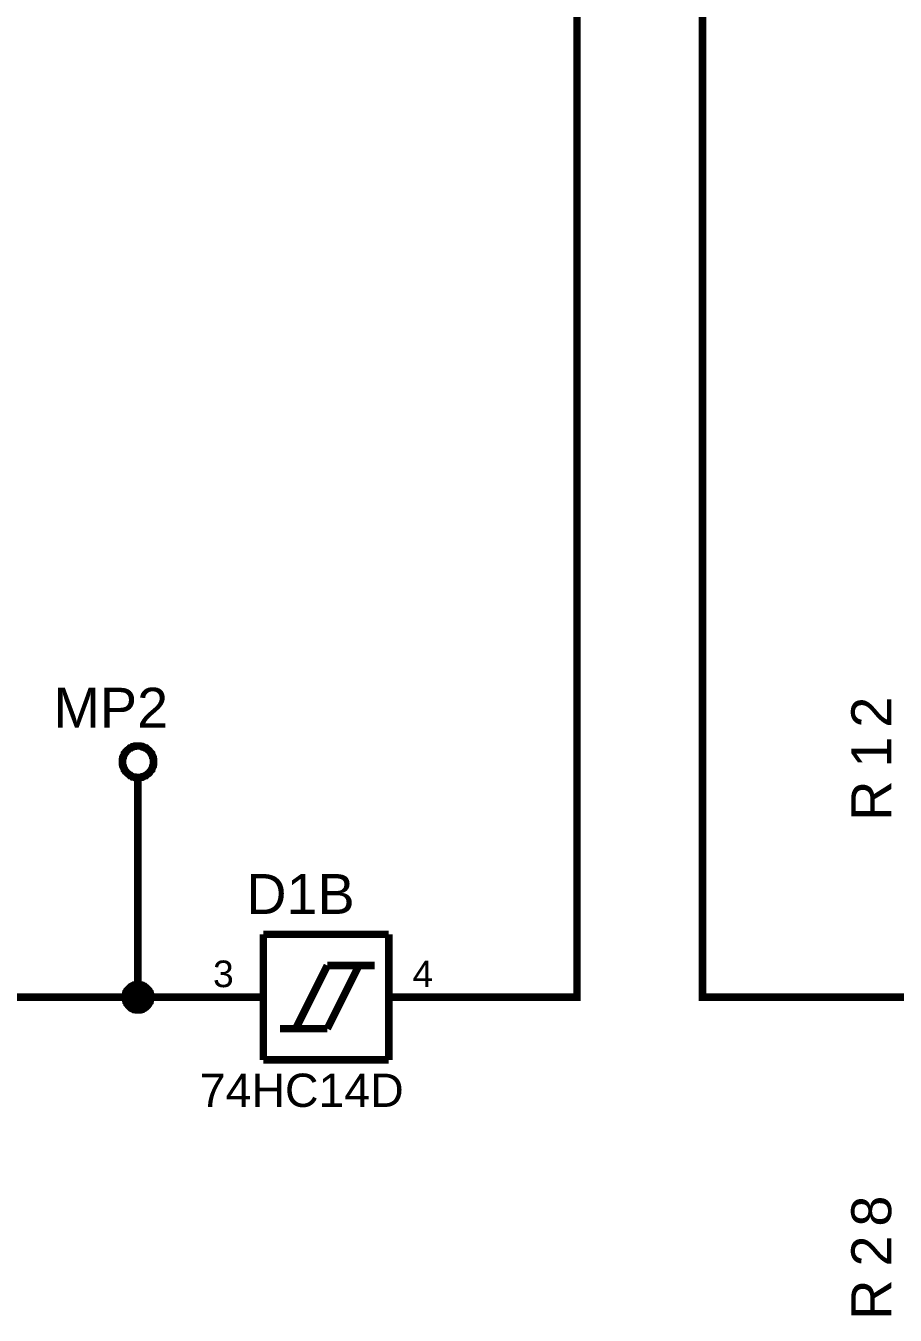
# Model space of a CAD drawing. Header units: millimetres. Extents: x -2024 to 917, y -725 to 13.
# Drawn here: x -1953.4 to -1918.7, y -681.8 to -630.5 of the extents above; entities that cross this region are included whole.
import ezdxf

# ---------------------------------------------------------------- set-up
doc = ezdxf.new("R2010")
doc.units = ezdxf.units.MM
doc.styles.get("Standard").update_dxf_attribs({"font": 'arial.ttf'})

msp = doc.modelspace()

# ---------------------------------------------------------------- linework, layer by layer
at = {"color": 7}
for points, const_width in [([(-1936.409, -669.167), (-1931.411, -669.167), (-1931.411, -569.168)], 0.3), ([(-1916.416, -669.167), (-1926.413, -669.167), (-1926.413, -569.168)], 0.3), ([(-1949.518, -659.795), (-1949.518, -659.762), (-1949.518, -659.728), (-1949.518, -659.695), (-1949.501, -659.662), (-1949.501, -659.629), (-1949.485, -659.613), (-1949.485, -659.579), (-1949.468, -659.546), (-1949.452, -659.53), (-1949.435, -659.497), (-1949.435, -659.463), (-1949.419, -659.447), (-1949.402, -659.414), (-1949.369, -659.397), (-1949.352, -659.364), (-1949.336, -659.348), (-1949.319, -659.331), (-1949.286, -659.314), (-1949.27, -659.298), (-1949.236, -659.265), (-1949.22, -659.248), (-1949.187, -659.248), (-1949.17, -659.232), (-1949.137, -659.215), (-1949.121, -659.199), (-1949.088, -659.199), (-1949.054, -659.182), (-1949.021, -659.182), (-1949.005, -659.165), (-1948.972, -659.165), (-1948.939, -659.165), (-1948.905, -659.165)], 0.3), ([(-1948.905, -659.165), (-1948.939, -659.165), (-1948.972, -659.165), (-1949.005, -659.165), (-1949.021, -659.182), (-1949.054, -659.182), (-1949.088, -659.199), (-1949.121, -659.199), (-1949.137, -659.215), (-1949.17, -659.232), (-1949.187, -659.248), (-1949.22, -659.248), (-1949.236, -659.265), (-1949.27, -659.298), (-1949.286, -659.314), (-1949.319, -659.331), (-1949.336, -659.348), (-1949.352, -659.364), (-1949.369, -659.397), (-1949.402, -659.414), (-1949.419, -659.447), (-1949.435, -659.463), (-1949.435, -659.497), (-1949.452, -659.53), (-1949.468, -659.546), (-1949.485, -659.579), (-1949.485, -659.613), (-1949.501, -659.629), (-1949.501, -659.662), (-1949.518, -659.695), (-1949.518, -659.728), (-1949.518, -659.762), (-1949.518, -659.795)], 0.3), ([(-1948.905, -659.165), (-1948.872, -659.165), (-1948.839, -659.165), (-1948.806, -659.165), (-1948.773, -659.182), (-1948.74, -659.182), (-1948.723, -659.199), (-1948.69, -659.199), (-1948.657, -659.215), (-1948.641, -659.232), (-1948.608, -659.248), (-1948.574, -659.248), (-1948.558, -659.265), (-1948.525, -659.298), (-1948.508, -659.314), (-1948.475, -659.331), (-1948.459, -659.348), (-1948.442, -659.364), (-1948.425, -659.397), (-1948.409, -659.414), (-1948.376, -659.447), (-1948.359, -659.463), (-1948.359, -659.497), (-1948.343, -659.53), (-1948.326, -659.546), (-1948.31, -659.579), (-1948.31, -659.613), (-1948.293, -659.629), (-1948.293, -659.662), (-1948.277, -659.695), (-1948.277, -659.728), (-1948.277, -659.762), (-1948.277, -659.795)], 0.3), ([(-1948.277, -659.795), (-1948.277, -659.762), (-1948.277, -659.728), (-1948.277, -659.695), (-1948.293, -659.662), (-1948.293, -659.629), (-1948.31, -659.613), (-1948.31, -659.579), (-1948.326, -659.546), (-1948.343, -659.53), (-1948.359, -659.497), (-1948.359, -659.463), (-1948.376, -659.447), (-1948.409, -659.414), (-1948.425, -659.397), (-1948.442, -659.364), (-1948.459, -659.348), (-1948.475, -659.331), (-1948.508, -659.314), (-1948.525, -659.298), (-1948.558, -659.265), (-1948.574, -659.248), (-1948.608, -659.248), (-1948.641, -659.232), (-1948.657, -659.215), (-1948.69, -659.199), (-1948.723, -659.199), (-1948.74, -659.182), (-1948.773, -659.182), (-1948.806, -659.165), (-1948.839, -659.165), (-1948.872, -659.165), (-1948.905, -659.165)], 0.3), ([(-1948.905, -660.424), (-1948.939, -660.424), (-1948.972, -660.424), (-1949.005, -660.424), (-1949.021, -660.407), (-1949.054, -660.407), (-1949.088, -660.391), (-1949.121, -660.391), (-1949.137, -660.374), (-1949.17, -660.358), (-1949.187, -660.341), (-1949.22, -660.341), (-1949.236, -660.325), (-1949.27, -660.291), (-1949.286, -660.275), (-1949.319, -660.258), (-1949.336, -660.242), (-1949.352, -660.225), (-1949.369, -660.192), (-1949.402, -660.176), (-1949.419, -660.142), (-1949.435, -660.126), (-1949.435, -660.093), (-1949.452, -660.06), (-1949.468, -660.043), (-1949.485, -660.01), (-1949.485, -659.977), (-1949.501, -659.96), (-1949.501, -659.927), (-1949.518, -659.894), (-1949.518, -659.861), (-1949.518, -659.828), (-1949.518, -659.795)], 0.3), ([(-1949.518, -659.795), (-1949.518, -659.795)], 0.3), ([(-1949.518, -659.795), (-1949.518, -659.828), (-1949.518, -659.861), (-1949.518, -659.894), (-1949.501, -659.927), (-1949.501, -659.96), (-1949.485, -659.977), (-1949.485, -660.01), (-1949.468, -660.043), (-1949.452, -660.06), (-1949.435, -660.093), (-1949.435, -660.126), (-1949.419, -660.142), (-1949.402, -660.176), (-1949.369, -660.192), (-1949.352, -660.225), (-1949.336, -660.242), (-1949.319, -660.258), (-1949.286, -660.275), (-1949.27, -660.291), (-1949.236, -660.325), (-1949.22, -660.341), (-1949.187, -660.341), (-1949.17, -660.358), (-1949.137, -660.374), (-1949.121, -660.391), (-1949.088, -660.391), (-1949.054, -660.407), (-1949.021, -660.407), (-1949.005, -660.424), (-1948.972, -660.424), (-1948.939, -660.424), (-1948.905, -660.424)], 0.3), ([(-1948.277, -659.795), (-1948.277, -659.828), (-1948.277, -659.861), (-1948.277, -659.894), (-1948.293, -659.927), (-1948.293, -659.96), (-1948.31, -659.977), (-1948.31, -660.01), (-1948.326, -660.043), (-1948.343, -660.06), (-1948.359, -660.093), (-1948.359, -660.126), (-1948.376, -660.142), (-1948.409, -660.176), (-1948.425, -660.192), (-1948.442, -660.225), (-1948.459, -660.242), (-1948.475, -660.258), (-1948.508, -660.275), (-1948.525, -660.291), (-1948.558, -660.325), (-1948.574, -660.341), (-1948.608, -660.341), (-1948.641, -660.358), (-1948.657, -660.374), (-1948.69, -660.391), (-1948.723, -660.391), (-1948.74, -660.407), (-1948.773, -660.407), (-1948.806, -660.424), (-1948.839, -660.424), (-1948.872, -660.424), (-1948.905, -660.424)], 0.3), ([(-1948.905, -660.424), (-1948.872, -660.424), (-1948.839, -660.424), (-1948.806, -660.424), (-1948.773, -660.407), (-1948.74, -660.407), (-1948.723, -660.391), (-1948.69, -660.391), (-1948.657, -660.374), (-1948.641, -660.358), (-1948.608, -660.341), (-1948.574, -660.341), (-1948.558, -660.325), (-1948.525, -660.291), (-1948.508, -660.275), (-1948.475, -660.258), (-1948.459, -660.242), (-1948.442, -660.225), (-1948.425, -660.192), (-1948.409, -660.176), (-1948.376, -660.142), (-1948.359, -660.126), (-1948.359, -660.093), (-1948.343, -660.06), (-1948.326, -660.043), (-1948.31, -660.01), (-1948.31, -659.977), (-1948.293, -659.96), (-1948.293, -659.927), (-1948.277, -659.894), (-1948.277, -659.861), (-1948.277, -659.828), (-1948.277, -659.795)], 0.3), ([(-1948.277, -659.795), (-1948.277, -659.795), (-1948.277, -659.795), (-1948.277, -659.795), (-1948.277, -659.795), (-1948.277, -659.795), (-1948.277, -659.795), (-1948.277, -659.795), (-1948.277, -659.795), (-1948.277, -659.795), (-1948.277, -659.795), (-1948.277, -659.795), (-1948.277, -659.795), (-1948.277, -659.795), (-1948.277, -659.795), (-1948.277, -659.795), (-1948.277, -659.795), (-1948.277, -659.795), (-1948.277, -659.795), (-1948.277, -659.795), (-1948.277, -659.795), (-1948.277, -659.795), (-1948.277, -659.795), (-1948.277, -659.795), (-1948.277, -659.795), (-1948.277, -659.795), (-1948.277, -659.795), (-1948.277, -659.795), (-1948.277, -659.795), (-1948.277, -659.795), (-1948.277, -659.795), (-1948.277, -659.795), (-1948.277, -659.795)], 0.3), ([(-1948.277, -659.795), (-1948.277, -659.795)], 0.3), ([(-1948.905, -660.424), (-1948.905, -661.666)], 0.3), ([(-1948.905, -661.666), (-1948.905, -669.167)], 0.3), ([(-1943.907, -666.667), (-1938.909, -666.667)], 0.3), ([(-1943.907, -671.667), (-1943.907, -666.667)], 0.3), ([(-1938.909, -666.667), (-1938.909, -671.667)], 0.3), ([(-1942.616, -670.425), (-1941.358, -667.909)], 0.3), ([(-1941.358, -667.909), (-1939.471, -667.909)], 0.3), ([(-1941.358, -670.425), (-1940.1, -667.909)], 0.3), ([(-1949.402, -669.167), (-1949.402, -669.134), (-1949.402, -669.117), (-1949.402, -669.084), (-1949.385, -669.068), (-1949.385, -669.035), (-1949.385, -669.018), (-1949.369, -669.001), (-1949.369, -668.968), (-1949.352, -668.952), (-1949.336, -668.935), (-1949.336, -668.902), (-1949.319, -668.885), (-1949.303, -668.869), (-1949.286, -668.852), (-1949.27, -668.836), (-1949.253, -668.819), (-1949.236, -668.803), (-1949.22, -668.786), (-1949.203, -668.77), (-1949.187, -668.753), (-1949.154, -668.736), (-1949.137, -668.736), (-1949.121, -668.72), (-1949.088, -668.703), (-1949.071, -668.703), (-1949.054, -668.687), (-1949.021, -668.687), (-1949.005, -668.687), (-1948.972, -668.67), (-1948.955, -668.67), (-1948.922, -668.67), (-1948.905, -668.67)], 0.3), ([(-1949.402, -669.167), (-1949.402, -669.134), (-1949.402, -669.117), (-1949.402, -669.084), (-1949.385, -669.068), (-1949.385, -669.035), (-1949.385, -669.018), (-1949.369, -669.001), (-1949.369, -668.968), (-1949.352, -668.952), (-1949.336, -668.935), (-1949.336, -668.902), (-1949.319, -668.885), (-1949.303, -668.869), (-1949.286, -668.852), (-1949.27, -668.836), (-1949.253, -668.819), (-1949.236, -668.803), (-1949.22, -668.786), (-1949.203, -668.77), (-1949.187, -668.753), (-1949.154, -668.736), (-1949.137, -668.736), (-1949.121, -668.72), (-1949.088, -668.703), (-1949.071, -668.703), (-1949.054, -668.687), (-1949.021, -668.687), (-1949.005, -668.687), (-1948.972, -668.67), (-1948.955, -668.67), (-1948.922, -668.67), (-1948.905, -668.67)], 0.3), ([(-1949.402, -669.167), (-1949.402, -669.134), (-1949.402, -669.117), (-1949.402, -669.084), (-1949.385, -669.068), (-1949.385, -669.035), (-1949.385, -669.018), (-1949.369, -669.001), (-1949.369, -668.968), (-1949.352, -668.952), (-1949.336, -668.935), (-1949.336, -668.902), (-1949.319, -668.885), (-1949.303, -668.869), (-1949.286, -668.852), (-1949.27, -668.836), (-1949.253, -668.819), (-1949.236, -668.803), (-1949.22, -668.786), (-1949.203, -668.77), (-1949.187, -668.753), (-1949.154, -668.736), (-1949.137, -668.736), (-1949.121, -668.72), (-1949.088, -668.703), (-1949.071, -668.703), (-1949.054, -668.687), (-1949.021, -668.687), (-1949.005, -668.687), (-1948.972, -668.67), (-1948.955, -668.67), (-1948.922, -668.67), (-1948.905, -668.67)], 0.3), ([(-1949.402, -669.167), (-1949.402, -669.134), (-1949.402, -669.117), (-1949.402, -669.084), (-1949.385, -669.068), (-1949.385, -669.035), (-1949.385, -669.018), (-1949.369, -669.001), (-1949.369, -668.968), (-1949.352, -668.952), (-1949.336, -668.935), (-1949.336, -668.902), (-1949.319, -668.885), (-1949.303, -668.869), (-1949.286, -668.852), (-1949.27, -668.836), (-1949.253, -668.819), (-1949.236, -668.803), (-1949.22, -668.786), (-1949.203, -668.77), (-1949.187, -668.753), (-1949.154, -668.736), (-1949.137, -668.736), (-1949.121, -668.72), (-1949.088, -668.703), (-1949.071, -668.703), (-1949.054, -668.687), (-1949.021, -668.687), (-1949.005, -668.687), (-1948.972, -668.67), (-1948.955, -668.67), (-1948.922, -668.67), (-1948.905, -668.67)], 0.3), ([(-1948.905, -668.67), (-1948.905, -668.67)], 0.3), ([(-1948.905, -668.67), (-1948.872, -668.67), (-1948.856, -668.67), (-1948.823, -668.67), (-1948.806, -668.687), (-1948.773, -668.687), (-1948.756, -668.687), (-1948.723, -668.703), (-1948.707, -668.703), (-1948.69, -668.72), (-1948.657, -668.736), (-1948.641, -668.736), (-1948.624, -668.753), (-1948.608, -668.77), (-1948.574, -668.786), (-1948.558, -668.803), (-1948.541, -668.819), (-1948.525, -668.836), (-1948.508, -668.852), (-1948.492, -668.869), (-1948.475, -668.885), (-1948.475, -668.902), (-1948.459, -668.935), (-1948.442, -668.952), (-1948.425, -668.968), (-1948.425, -669.001), (-1948.409, -669.018), (-1948.409, -669.035), (-1948.409, -669.068), (-1948.392, -669.084), (-1948.392, -669.117), (-1948.392, -669.134), (-1948.392, -669.167)], 0.3), ([(-1948.905, -668.67), (-1948.905, -668.67)], 0.3), ([(-1948.905, -668.67), (-1948.872, -668.67), (-1948.856, -668.67), (-1948.823, -668.67), (-1948.806, -668.687), (-1948.773, -668.687), (-1948.756, -668.687), (-1948.723, -668.703), (-1948.707, -668.703), (-1948.69, -668.72), (-1948.657, -668.736), (-1948.641, -668.736), (-1948.624, -668.753), (-1948.608, -668.77), (-1948.574, -668.786), (-1948.558, -668.803), (-1948.541, -668.819), (-1948.525, -668.836), (-1948.508, -668.852), (-1948.492, -668.869), (-1948.475, -668.885), (-1948.475, -668.902), (-1948.459, -668.935), (-1948.442, -668.952), (-1948.425, -668.968), (-1948.425, -669.001), (-1948.409, -669.018), (-1948.409, -669.035), (-1948.409, -669.068), (-1948.392, -669.084), (-1948.392, -669.117), (-1948.392, -669.134), (-1948.392, -669.167)], 0.3), ([(-1948.905, -668.67), (-1948.905, -668.67)], 0.3), ([(-1948.905, -668.67), (-1948.872, -668.67), (-1948.856, -668.67), (-1948.823, -668.67), (-1948.806, -668.687), (-1948.773, -668.687), (-1948.756, -668.687), (-1948.723, -668.703), (-1948.707, -668.703), (-1948.69, -668.72), (-1948.657, -668.736), (-1948.641, -668.736), (-1948.624, -668.753), (-1948.608, -668.77), (-1948.574, -668.786), (-1948.558, -668.803), (-1948.541, -668.819), (-1948.525, -668.836), (-1948.508, -668.852), (-1948.492, -668.869), (-1948.475, -668.885), (-1948.475, -668.902), (-1948.459, -668.935), (-1948.442, -668.952), (-1948.425, -668.968), (-1948.425, -669.001), (-1948.409, -669.018), (-1948.409, -669.035), (-1948.409, -669.068), (-1948.392, -669.084), (-1948.392, -669.117), (-1948.392, -669.134), (-1948.392, -669.167)], 0.3), ([(-1948.905, -668.67), (-1948.905, -668.67)], 0.3), ([(-1948.905, -668.67), (-1948.872, -668.67), (-1948.856, -668.67), (-1948.823, -668.67), (-1948.806, -668.687), (-1948.773, -668.687), (-1948.756, -668.687), (-1948.723, -668.703), (-1948.707, -668.703), (-1948.69, -668.72), (-1948.657, -668.736), (-1948.641, -668.736), (-1948.624, -668.753), (-1948.608, -668.77), (-1948.574, -668.786), (-1948.558, -668.803), (-1948.541, -668.819), (-1948.525, -668.836), (-1948.508, -668.852), (-1948.492, -668.869), (-1948.475, -668.885), (-1948.475, -668.902), (-1948.459, -668.935), (-1948.442, -668.952), (-1948.425, -668.968), (-1948.425, -669.001), (-1948.409, -669.018), (-1948.409, -669.035), (-1948.409, -669.068), (-1948.392, -669.084), (-1948.392, -669.117), (-1948.392, -669.134), (-1948.392, -669.167)], 0.3), ([(-1953.887, -669.167), (-1951.405, -669.167)], 0.3), ([(-1951.405, -669.167), (-1948.905, -669.167), (-1946.406, -669.167)], 0.3), ([(-1948.905, -669.68), (-1948.922, -669.68), (-1948.955, -669.68), (-1948.972, -669.68), (-1949.005, -669.664), (-1949.021, -669.664), (-1949.054, -669.664), (-1949.071, -669.647), (-1949.088, -669.647), (-1949.121, -669.631), (-1949.137, -669.614), (-1949.154, -669.598), (-1949.187, -669.598), (-1949.203, -669.581), (-1949.22, -669.564), (-1949.236, -669.548), (-1949.253, -669.531), (-1949.27, -669.515), (-1949.286, -669.498), (-1949.303, -669.465), (-1949.319, -669.448), (-1949.336, -669.432), (-1949.336, -669.415), (-1949.352, -669.382), (-1949.369, -669.366), (-1949.369, -669.349), (-1949.385, -669.316), (-1949.385, -669.299), (-1949.385, -669.266), (-1949.402, -669.25), (-1949.402, -669.217), (-1949.402, -669.2), (-1949.402, -669.167)], 0.3), ([(-1949.402, -669.167), (-1949.402, -669.167)], 0.3), ([(-1948.905, -669.68), (-1948.922, -669.68), (-1948.955, -669.68), (-1948.972, -669.68), (-1949.005, -669.664), (-1949.021, -669.664), (-1949.054, -669.664), (-1949.071, -669.647), (-1949.088, -669.647), (-1949.121, -669.631), (-1949.137, -669.614), (-1949.154, -669.598), (-1949.187, -669.598), (-1949.203, -669.581), (-1949.22, -669.564), (-1949.236, -669.548), (-1949.253, -669.531), (-1949.27, -669.515), (-1949.286, -669.498), (-1949.303, -669.465), (-1949.319, -669.448), (-1949.336, -669.432), (-1949.336, -669.415), (-1949.352, -669.382), (-1949.369, -669.366), (-1949.369, -669.349), (-1949.385, -669.316), (-1949.385, -669.299), (-1949.385, -669.266), (-1949.402, -669.25), (-1949.402, -669.217), (-1949.402, -669.2), (-1949.402, -669.167)], 0.3), ([(-1949.402, -669.167), (-1949.402, -669.167)], 0.3), ([(-1948.905, -669.68), (-1948.922, -669.68), (-1948.955, -669.68), (-1948.972, -669.68), (-1949.005, -669.664), (-1949.021, -669.664), (-1949.054, -669.664), (-1949.071, -669.647), (-1949.088, -669.647), (-1949.121, -669.631), (-1949.137, -669.614), (-1949.154, -669.598), (-1949.187, -669.598), (-1949.203, -669.581), (-1949.22, -669.564), (-1949.236, -669.548), (-1949.253, -669.531), (-1949.27, -669.515), (-1949.286, -669.498), (-1949.303, -669.465), (-1949.319, -669.448), (-1949.336, -669.432), (-1949.336, -669.415), (-1949.352, -669.382), (-1949.369, -669.366), (-1949.369, -669.349), (-1949.385, -669.316), (-1949.385, -669.299), (-1949.385, -669.266), (-1949.402, -669.25), (-1949.402, -669.217), (-1949.402, -669.2), (-1949.402, -669.167)], 0.3), ([(-1949.402, -669.167), (-1949.402, -669.167)], 0.3), ([(-1948.905, -669.68), (-1948.922, -669.68), (-1948.955, -669.68), (-1948.972, -669.68), (-1949.005, -669.664), (-1949.021, -669.664), (-1949.054, -669.664), (-1949.071, -669.647), (-1949.088, -669.647), (-1949.121, -669.631), (-1949.137, -669.614), (-1949.154, -669.598), (-1949.187, -669.598), (-1949.203, -669.581), (-1949.22, -669.564), (-1949.236, -669.548), (-1949.253, -669.531), (-1949.27, -669.515), (-1949.286, -669.498), (-1949.303, -669.465), (-1949.319, -669.448), (-1949.336, -669.432), (-1949.336, -669.415), (-1949.352, -669.382), (-1949.369, -669.366), (-1949.369, -669.349), (-1949.385, -669.316), (-1949.385, -669.299), (-1949.385, -669.266), (-1949.402, -669.25), (-1949.402, -669.217), (-1949.402, -669.2), (-1949.402, -669.167)], 0.3), ([(-1949.402, -669.167), (-1949.402, -669.167)], 0.3), ([(-1949.402, -669.167), (-1949.402, -669.134), (-1949.402, -669.117), (-1949.402, -669.084), (-1949.385, -669.068), (-1949.385, -669.035), (-1949.385, -669.018), (-1949.369, -669.001), (-1949.369, -668.968), (-1949.352, -668.952), (-1949.336, -668.935), (-1949.336, -668.902), (-1949.319, -668.885), (-1949.303, -668.869), (-1949.286, -668.852), (-1949.27, -668.836), (-1949.253, -668.819), (-1949.236, -668.803), (-1949.22, -668.786), (-1949.203, -668.77), (-1949.187, -668.753), (-1949.154, -668.736), (-1949.137, -668.736), (-1949.121, -668.72), (-1949.088, -668.703), (-1949.071, -668.703), (-1949.054, -668.687), (-1949.021, -668.687), (-1949.005, -668.687), (-1948.972, -668.67), (-1948.955, -668.67), (-1948.922, -668.67), (-1948.905, -668.67)], 0.0991), ([(-1949.402, -669.167), (-1949.402, -669.134), (-1949.402, -669.117), (-1949.402, -669.084), (-1949.385, -669.068), (-1949.385, -669.035), (-1949.385, -669.018), (-1949.369, -669.001), (-1949.369, -668.968), (-1949.352, -668.952), (-1949.336, -668.935), (-1949.336, -668.902), (-1949.319, -668.885), (-1949.303, -668.869), (-1949.286, -668.852), (-1949.27, -668.836), (-1949.253, -668.819), (-1949.236, -668.803), (-1949.22, -668.786), (-1949.203, -668.77), (-1949.187, -668.753), (-1949.154, -668.736), (-1949.137, -668.736), (-1949.121, -668.72), (-1949.088, -668.703), (-1949.071, -668.703), (-1949.054, -668.687), (-1949.021, -668.687), (-1949.005, -668.687), (-1948.972, -668.67), (-1948.955, -668.67), (-1948.922, -668.67), (-1948.905, -668.67)], 0.0991), ([(-1949.402, -669.167), (-1949.402, -669.134), (-1949.402, -669.117), (-1949.402, -669.084), (-1949.385, -669.068), (-1949.385, -669.035), (-1949.385, -669.018), (-1949.369, -669.001), (-1949.369, -668.968), (-1949.352, -668.952), (-1949.336, -668.935), (-1949.336, -668.902), (-1949.319, -668.885), (-1949.303, -668.869), (-1949.286, -668.852), (-1949.27, -668.836), (-1949.253, -668.819), (-1949.236, -668.803), (-1949.22, -668.786), (-1949.203, -668.77), (-1949.187, -668.753), (-1949.154, -668.736), (-1949.137, -668.736), (-1949.121, -668.72), (-1949.088, -668.703), (-1949.071, -668.703), (-1949.054, -668.687), (-1949.021, -668.687), (-1949.005, -668.687), (-1948.972, -668.67), (-1948.955, -668.67), (-1948.922, -668.67), (-1948.905, -668.67)], 0.0991), ([(-1949.402, -669.167), (-1949.402, -669.134), (-1949.402, -669.117), (-1949.402, -669.084), (-1949.385, -669.068), (-1949.385, -669.035), (-1949.385, -669.018), (-1949.369, -669.001), (-1949.369, -668.968), (-1949.352, -668.952), (-1949.336, -668.935), (-1949.336, -668.902), (-1949.319, -668.885), (-1949.303, -668.869), (-1949.286, -668.852), (-1949.27, -668.836), (-1949.253, -668.819), (-1949.236, -668.803), (-1949.22, -668.786), (-1949.203, -668.77), (-1949.187, -668.753), (-1949.154, -668.736), (-1949.137, -668.736), (-1949.121, -668.72), (-1949.088, -668.703), (-1949.071, -668.703), (-1949.054, -668.687), (-1949.021, -668.687), (-1949.005, -668.687), (-1948.972, -668.67), (-1948.955, -668.67), (-1948.922, -668.67), (-1948.905, -668.67)], 0.0991), ([(-1948.392, -669.167), (-1948.392, -669.2), (-1948.392, -669.217), (-1948.392, -669.25), (-1948.409, -669.266), (-1948.409, -669.299), (-1948.409, -669.316), (-1948.425, -669.349), (-1948.425, -669.366), (-1948.442, -669.382), (-1948.459, -669.415), (-1948.475, -669.432), (-1948.475, -669.448), (-1948.492, -669.465), (-1948.508, -669.498), (-1948.525, -669.515), (-1948.541, -669.531), (-1948.558, -669.548), (-1948.574, -669.564), (-1948.608, -669.581), (-1948.624, -669.598), (-1948.641, -669.598), (-1948.657, -669.614), (-1948.69, -669.631), (-1948.707, -669.647), (-1948.723, -669.647), (-1948.756, -669.664), (-1948.773, -669.664), (-1948.806, -669.664), (-1948.823, -669.68), (-1948.856, -669.68), (-1948.872, -669.68), (-1948.905, -669.68)], 0.3), ([(-1948.392, -669.167), (-1948.392, -669.2), (-1948.392, -669.217), (-1948.392, -669.25), (-1948.409, -669.266), (-1948.409, -669.299), (-1948.409, -669.316), (-1948.425, -669.349), (-1948.425, -669.366), (-1948.442, -669.382), (-1948.459, -669.415), (-1948.475, -669.432), (-1948.475, -669.448), (-1948.492, -669.465), (-1948.508, -669.498), (-1948.525, -669.515), (-1948.541, -669.531), (-1948.558, -669.548), (-1948.574, -669.564), (-1948.608, -669.581), (-1948.624, -669.598), (-1948.641, -669.598), (-1948.657, -669.614), (-1948.69, -669.631), (-1948.707, -669.647), (-1948.723, -669.647), (-1948.756, -669.664), (-1948.773, -669.664), (-1948.806, -669.664), (-1948.823, -669.68), (-1948.856, -669.68), (-1948.872, -669.68), (-1948.905, -669.68)], 0.3), ([(-1948.392, -669.167), (-1948.392, -669.2), (-1948.392, -669.217), (-1948.392, -669.25), (-1948.409, -669.266), (-1948.409, -669.299), (-1948.409, -669.316), (-1948.425, -669.349), (-1948.425, -669.366), (-1948.442, -669.382), (-1948.459, -669.415), (-1948.475, -669.432), (-1948.475, -669.448), (-1948.492, -669.465), (-1948.508, -669.498), (-1948.525, -669.515), (-1948.541, -669.531), (-1948.558, -669.548), (-1948.574, -669.564), (-1948.608, -669.581), (-1948.624, -669.598), (-1948.641, -669.598), (-1948.657, -669.614), (-1948.69, -669.631), (-1948.707, -669.647), (-1948.723, -669.647), (-1948.756, -669.664), (-1948.773, -669.664), (-1948.806, -669.664), (-1948.823, -669.68), (-1948.856, -669.68), (-1948.872, -669.68), (-1948.905, -669.68)], 0.3), ([(-1948.392, -669.167), (-1948.392, -669.2), (-1948.392, -669.217), (-1948.392, -669.25), (-1948.409, -669.266), (-1948.409, -669.299), (-1948.409, -669.316), (-1948.425, -669.349), (-1948.425, -669.366), (-1948.442, -669.382), (-1948.459, -669.415), (-1948.475, -669.432), (-1948.475, -669.448), (-1948.492, -669.465), (-1948.508, -669.498), (-1948.525, -669.515), (-1948.541, -669.531), (-1948.558, -669.548), (-1948.574, -669.564), (-1948.608, -669.581), (-1948.624, -669.598), (-1948.641, -669.598), (-1948.657, -669.614), (-1948.69, -669.631), (-1948.707, -669.647), (-1948.723, -669.647), (-1948.756, -669.664), (-1948.773, -669.664), (-1948.806, -669.664), (-1948.823, -669.68), (-1948.856, -669.68), (-1948.872, -669.68), (-1948.905, -669.68)], 0.3), ([(-1948.905, -668.67), (-1948.905, -668.67)], 0.0991), ([(-1948.905, -668.67), (-1948.872, -668.67), (-1948.856, -668.67), (-1948.823, -668.67), (-1948.806, -668.687), (-1948.773, -668.687), (-1948.756, -668.687), (-1948.723, -668.703), (-1948.707, -668.703), (-1948.69, -668.72), (-1948.657, -668.736), (-1948.641, -668.736), (-1948.624, -668.753), (-1948.608, -668.77), (-1948.574, -668.786), (-1948.558, -668.803), (-1948.541, -668.819), (-1948.525, -668.836), (-1948.508, -668.852), (-1948.492, -668.869), (-1948.475, -668.885), (-1948.475, -668.902), (-1948.459, -668.935), (-1948.442, -668.952), (-1948.425, -668.968), (-1948.425, -669.001), (-1948.409, -669.018), (-1948.409, -669.035), (-1948.409, -669.068), (-1948.392, -669.084), (-1948.392, -669.117), (-1948.392, -669.134), (-1948.392, -669.167)], 0.0991), ([(-1948.905, -668.67), (-1948.905, -668.67)], 0.0991), ([(-1948.905, -668.67), (-1948.872, -668.67), (-1948.856, -668.67), (-1948.823, -668.67), (-1948.806, -668.687), (-1948.773, -668.687), (-1948.756, -668.687), (-1948.723, -668.703), (-1948.707, -668.703), (-1948.69, -668.72), (-1948.657, -668.736), (-1948.641, -668.736), (-1948.624, -668.753), (-1948.608, -668.77), (-1948.574, -668.786), (-1948.558, -668.803), (-1948.541, -668.819), (-1948.525, -668.836), (-1948.508, -668.852), (-1948.492, -668.869), (-1948.475, -668.885), (-1948.475, -668.902), (-1948.459, -668.935), (-1948.442, -668.952), (-1948.425, -668.968), (-1948.425, -669.001), (-1948.409, -669.018), (-1948.409, -669.035), (-1948.409, -669.068), (-1948.392, -669.084), (-1948.392, -669.117), (-1948.392, -669.134), (-1948.392, -669.167)], 0.0991), ([(-1948.905, -668.67), (-1948.905, -668.67)], 0.0991), ([(-1948.905, -668.67), (-1948.872, -668.67), (-1948.856, -668.67), (-1948.823, -668.67), (-1948.806, -668.687), (-1948.773, -668.687), (-1948.756, -668.687), (-1948.723, -668.703), (-1948.707, -668.703), (-1948.69, -668.72), (-1948.657, -668.736), (-1948.641, -668.736), (-1948.624, -668.753), (-1948.608, -668.77), (-1948.574, -668.786), (-1948.558, -668.803), (-1948.541, -668.819), (-1948.525, -668.836), (-1948.508, -668.852), (-1948.492, -668.869), (-1948.475, -668.885), (-1948.475, -668.902), (-1948.459, -668.935), (-1948.442, -668.952), (-1948.425, -668.968), (-1948.425, -669.001), (-1948.409, -669.018), (-1948.409, -669.035), (-1948.409, -669.068), (-1948.392, -669.084), (-1948.392, -669.117), (-1948.392, -669.134), (-1948.392, -669.167)], 0.0991), ([(-1948.905, -668.67), (-1948.905, -668.67)], 0.0991), ([(-1948.905, -668.67), (-1948.872, -668.67), (-1948.856, -668.67), (-1948.823, -668.67), (-1948.806, -668.687), (-1948.773, -668.687), (-1948.756, -668.687), (-1948.723, -668.703), (-1948.707, -668.703), (-1948.69, -668.72), (-1948.657, -668.736), (-1948.641, -668.736), (-1948.624, -668.753), (-1948.608, -668.77), (-1948.574, -668.786), (-1948.558, -668.803), (-1948.541, -668.819), (-1948.525, -668.836), (-1948.508, -668.852), (-1948.492, -668.869), (-1948.475, -668.885), (-1948.475, -668.902), (-1948.459, -668.935), (-1948.442, -668.952), (-1948.425, -668.968), (-1948.425, -669.001), (-1948.409, -669.018), (-1948.409, -669.035), (-1948.409, -669.068), (-1948.392, -669.084), (-1948.392, -669.117), (-1948.392, -669.134), (-1948.392, -669.167)], 0.0991), ([(-1948.392, -669.167), (-1948.392, -669.167), (-1948.392, -669.167), (-1948.392, -669.167), (-1948.392, -669.167), (-1948.392, -669.167), (-1948.392, -669.167), (-1948.392, -669.167), (-1948.392, -669.167), (-1948.392, -669.167), (-1948.392, -669.167), (-1948.392, -669.167), (-1948.392, -669.167), (-1948.392, -669.167), (-1948.392, -669.167), (-1948.392, -669.167), (-1948.392, -669.167), (-1948.392, -669.167), (-1948.392, -669.167), (-1948.392, -669.167), (-1948.392, -669.167), (-1948.392, -669.167), (-1948.392, -669.167), (-1948.392, -669.167), (-1948.392, -669.167), (-1948.392, -669.167), (-1948.392, -669.167), (-1948.392, -669.167), (-1948.392, -669.167), (-1948.392, -669.167), (-1948.392, -669.167), (-1948.392, -669.167), (-1948.392, -669.167)], 0.3), ([(-1948.392, -669.167), (-1948.392, -669.167)], 0.3), ([(-1948.392, -669.167), (-1948.392, -669.167), (-1948.392, -669.167), (-1948.392, -669.167), (-1948.392, -669.167), (-1948.392, -669.167), (-1948.392, -669.167), (-1948.392, -669.167), (-1948.392, -669.167), (-1948.392, -669.167), (-1948.392, -669.167), (-1948.392, -669.167), (-1948.392, -669.167), (-1948.392, -669.167), (-1948.392, -669.167), (-1948.392, -669.167), (-1948.392, -669.167), (-1948.392, -669.167), (-1948.392, -669.167), (-1948.392, -669.167), (-1948.392, -669.167), (-1948.392, -669.167), (-1948.392, -669.167), (-1948.392, -669.167), (-1948.392, -669.167), (-1948.392, -669.167), (-1948.392, -669.167), (-1948.392, -669.167), (-1948.392, -669.167), (-1948.392, -669.167), (-1948.392, -669.167), (-1948.392, -669.167), (-1948.392, -669.167)], 0.3), ([(-1948.392, -669.167), (-1948.392, -669.167)], 0.3), ([(-1948.392, -669.167), (-1948.392, -669.167), (-1948.392, -669.167), (-1948.392, -669.167), (-1948.392, -669.167), (-1948.392, -669.167), (-1948.392, -669.167), (-1948.392, -669.167), (-1948.392, -669.167), (-1948.392, -669.167), (-1948.392, -669.167), (-1948.392, -669.167), (-1948.392, -669.167), (-1948.392, -669.167), (-1948.392, -669.167), (-1948.392, -669.167), (-1948.392, -669.167), (-1948.392, -669.167), (-1948.392, -669.167), (-1948.392, -669.167), (-1948.392, -669.167), (-1948.392, -669.167), (-1948.392, -669.167), (-1948.392, -669.167), (-1948.392, -669.167), (-1948.392, -669.167), (-1948.392, -669.167), (-1948.392, -669.167), (-1948.392, -669.167), (-1948.392, -669.167), (-1948.392, -669.167), (-1948.392, -669.167), (-1948.392, -669.167)], 0.3), ([(-1948.392, -669.167), (-1948.392, -669.167)], 0.3), ([(-1948.392, -669.167), (-1948.392, -669.167), (-1948.392, -669.167), (-1948.392, -669.167), (-1948.392, -669.167), (-1948.392, -669.167), (-1948.392, -669.167), (-1948.392, -669.167), (-1948.392, -669.167), (-1948.392, -669.167), (-1948.392, -669.167), (-1948.392, -669.167), (-1948.392, -669.167), (-1948.392, -669.167), (-1948.392, -669.167), (-1948.392, -669.167), (-1948.392, -669.167), (-1948.392, -669.167), (-1948.392, -669.167), (-1948.392, -669.167), (-1948.392, -669.167), (-1948.392, -669.167), (-1948.392, -669.167), (-1948.392, -669.167), (-1948.392, -669.167), (-1948.392, -669.167), (-1948.392, -669.167), (-1948.392, -669.167), (-1948.392, -669.167), (-1948.392, -669.167), (-1948.392, -669.167), (-1948.392, -669.167), (-1948.392, -669.167)], 0.3), ([(-1948.392, -669.167), (-1948.392, -669.167)], 0.3), ([(-1943.907, -669.167), (-1946.406, -669.167)], 0.3), ([(-1938.909, -669.167), (-1936.409, -669.167)], 0.3), ([(-1948.905, -669.68), (-1948.922, -669.68), (-1948.955, -669.68), (-1948.972, -669.68), (-1949.005, -669.664), (-1949.021, -669.664), (-1949.054, -669.664), (-1949.071, -669.647), (-1949.088, -669.647), (-1949.121, -669.631), (-1949.137, -669.614), (-1949.154, -669.598), (-1949.187, -669.598), (-1949.203, -669.581), (-1949.22, -669.564), (-1949.236, -669.548), (-1949.253, -669.531), (-1949.27, -669.515), (-1949.286, -669.498), (-1949.303, -669.465), (-1949.319, -669.448), (-1949.336, -669.432), (-1949.336, -669.415), (-1949.352, -669.382), (-1949.369, -669.366), (-1949.369, -669.349), (-1949.385, -669.316), (-1949.385, -669.299), (-1949.385, -669.266), (-1949.402, -669.25), (-1949.402, -669.217), (-1949.402, -669.2), (-1949.402, -669.167)], 0.0991), ([(-1949.402, -669.167), (-1949.402, -669.167)], 0.0991), ([(-1948.905, -669.68), (-1948.922, -669.68), (-1948.955, -669.68), (-1948.972, -669.68), (-1949.005, -669.664), (-1949.021, -669.664), (-1949.054, -669.664), (-1949.071, -669.647), (-1949.088, -669.647), (-1949.121, -669.631), (-1949.137, -669.614), (-1949.154, -669.598), (-1949.187, -669.598), (-1949.203, -669.581), (-1949.22, -669.564), (-1949.236, -669.548), (-1949.253, -669.531), (-1949.27, -669.515), (-1949.286, -669.498), (-1949.303, -669.465), (-1949.319, -669.448), (-1949.336, -669.432), (-1949.336, -669.415), (-1949.352, -669.382), (-1949.369, -669.366), (-1949.369, -669.349), (-1949.385, -669.316), (-1949.385, -669.299), (-1949.385, -669.266), (-1949.402, -669.25), (-1949.402, -669.217), (-1949.402, -669.2), (-1949.402, -669.167)], 0.0991), ([(-1949.402, -669.167), (-1949.402, -669.167)], 0.0991), ([(-1948.905, -669.68), (-1948.922, -669.68), (-1948.955, -669.68), (-1948.972, -669.68), (-1949.005, -669.664), (-1949.021, -669.664), (-1949.054, -669.664), (-1949.071, -669.647), (-1949.088, -669.647), (-1949.121, -669.631), (-1949.137, -669.614), (-1949.154, -669.598), (-1949.187, -669.598), (-1949.203, -669.581), (-1949.22, -669.564), (-1949.236, -669.548), (-1949.253, -669.531), (-1949.27, -669.515), (-1949.286, -669.498), (-1949.303, -669.465), (-1949.319, -669.448), (-1949.336, -669.432), (-1949.336, -669.415), (-1949.352, -669.382), (-1949.369, -669.366), (-1949.369, -669.349), (-1949.385, -669.316), (-1949.385, -669.299), (-1949.385, -669.266), (-1949.402, -669.25), (-1949.402, -669.217), (-1949.402, -669.2), (-1949.402, -669.167)], 0.0991), ([(-1949.402, -669.167), (-1949.402, -669.167)], 0.0991), ([(-1948.905, -669.68), (-1948.922, -669.68), (-1948.955, -669.68), (-1948.972, -669.68), (-1949.005, -669.664), (-1949.021, -669.664), (-1949.054, -669.664), (-1949.071, -669.647), (-1949.088, -669.647), (-1949.121, -669.631), (-1949.137, -669.614), (-1949.154, -669.598), (-1949.187, -669.598), (-1949.203, -669.581), (-1949.22, -669.564), (-1949.236, -669.548), (-1949.253, -669.531), (-1949.27, -669.515), (-1949.286, -669.498), (-1949.303, -669.465), (-1949.319, -669.448), (-1949.336, -669.432), (-1949.336, -669.415), (-1949.352, -669.382), (-1949.369, -669.366), (-1949.369, -669.349), (-1949.385, -669.316), (-1949.385, -669.299), (-1949.385, -669.266), (-1949.402, -669.25), (-1949.402, -669.217), (-1949.402, -669.2), (-1949.402, -669.167)], 0.0991), ([(-1949.402, -669.167), (-1949.402, -669.167)], 0.0991), ([(-1948.392, -669.167), (-1948.392, -669.2), (-1948.392, -669.217), (-1948.392, -669.25), (-1948.409, -669.266), (-1948.409, -669.299), (-1948.409, -669.316), (-1948.425, -669.349), (-1948.425, -669.366), (-1948.442, -669.382), (-1948.459, -669.415), (-1948.475, -669.432), (-1948.475, -669.448), (-1948.492, -669.465), (-1948.508, -669.498), (-1948.525, -669.515), (-1948.541, -669.531), (-1948.558, -669.548), (-1948.574, -669.564), (-1948.608, -669.581), (-1948.624, -669.598), (-1948.641, -669.598), (-1948.657, -669.614), (-1948.69, -669.631), (-1948.707, -669.647), (-1948.723, -669.647), (-1948.756, -669.664), (-1948.773, -669.664), (-1948.806, -669.664), (-1948.823, -669.68), (-1948.856, -669.68), (-1948.872, -669.68), (-1948.905, -669.68)], 0.0991), ([(-1948.392, -669.167), (-1948.392, -669.2), (-1948.392, -669.217), (-1948.392, -669.25), (-1948.409, -669.266), (-1948.409, -669.299), (-1948.409, -669.316), (-1948.425, -669.349), (-1948.425, -669.366), (-1948.442, -669.382), (-1948.459, -669.415), (-1948.475, -669.432), (-1948.475, -669.448), (-1948.492, -669.465), (-1948.508, -669.498), (-1948.525, -669.515), (-1948.541, -669.531), (-1948.558, -669.548), (-1948.574, -669.564), (-1948.608, -669.581), (-1948.624, -669.598), (-1948.641, -669.598), (-1948.657, -669.614), (-1948.69, -669.631), (-1948.707, -669.647), (-1948.723, -669.647), (-1948.756, -669.664), (-1948.773, -669.664), (-1948.806, -669.664), (-1948.823, -669.68), (-1948.856, -669.68), (-1948.872, -669.68), (-1948.905, -669.68)], 0.0991), ([(-1948.392, -669.167), (-1948.392, -669.2), (-1948.392, -669.217), (-1948.392, -669.25), (-1948.409, -669.266), (-1948.409, -669.299), (-1948.409, -669.316), (-1948.425, -669.349), (-1948.425, -669.366), (-1948.442, -669.382), (-1948.459, -669.415), (-1948.475, -669.432), (-1948.475, -669.448), (-1948.492, -669.465), (-1948.508, -669.498), (-1948.525, -669.515), (-1948.541, -669.531), (-1948.558, -669.548), (-1948.574, -669.564), (-1948.608, -669.581), (-1948.624, -669.598), (-1948.641, -669.598), (-1948.657, -669.614), (-1948.69, -669.631), (-1948.707, -669.647), (-1948.723, -669.647), (-1948.756, -669.664), (-1948.773, -669.664), (-1948.806, -669.664), (-1948.823, -669.68), (-1948.856, -669.68), (-1948.872, -669.68), (-1948.905, -669.68)], 0.0991), ([(-1948.392, -669.167), (-1948.392, -669.2), (-1948.392, -669.217), (-1948.392, -669.25), (-1948.409, -669.266), (-1948.409, -669.299), (-1948.409, -669.316), (-1948.425, -669.349), (-1948.425, -669.366), (-1948.442, -669.382), (-1948.459, -669.415), (-1948.475, -669.432), (-1948.475, -669.448), (-1948.492, -669.465), (-1948.508, -669.498), (-1948.525, -669.515), (-1948.541, -669.531), (-1948.558, -669.548), (-1948.574, -669.564), (-1948.608, -669.581), (-1948.624, -669.598), (-1948.641, -669.598), (-1948.657, -669.614), (-1948.69, -669.631), (-1948.707, -669.647), (-1948.723, -669.647), (-1948.756, -669.664), (-1948.773, -669.664), (-1948.806, -669.664), (-1948.823, -669.68), (-1948.856, -669.68), (-1948.872, -669.68), (-1948.905, -669.68)], 0.0991), ([(-1948.392, -669.167), (-1948.392, -669.167), (-1948.392, -669.167), (-1948.392, -669.167), (-1948.392, -669.167), (-1948.392, -669.167), (-1948.392, -669.167), (-1948.392, -669.167), (-1948.392, -669.167), (-1948.392, -669.167), (-1948.392, -669.167), (-1948.392, -669.167), (-1948.392, -669.167), (-1948.392, -669.167), (-1948.392, -669.167), (-1948.392, -669.167), (-1948.392, -669.167), (-1948.392, -669.167), (-1948.392, -669.167), (-1948.392, -669.167), (-1948.392, -669.167), (-1948.392, -669.167), (-1948.392, -669.167), (-1948.392, -669.167), (-1948.392, -669.167), (-1948.392, -669.167), (-1948.392, -669.167), (-1948.392, -669.167), (-1948.392, -669.167), (-1948.392, -669.167), (-1948.392, -669.167), (-1948.392, -669.167), (-1948.392, -669.167)], 0.0991), ([(-1948.392, -669.167), (-1948.392, -669.167)], 0.0991), ([(-1948.392, -669.167), (-1948.392, -669.167), (-1948.392, -669.167), (-1948.392, -669.167), (-1948.392, -669.167), (-1948.392, -669.167), (-1948.392, -669.167), (-1948.392, -669.167), (-1948.392, -669.167), (-1948.392, -669.167), (-1948.392, -669.167), (-1948.392, -669.167), (-1948.392, -669.167), (-1948.392, -669.167), (-1948.392, -669.167), (-1948.392, -669.167), (-1948.392, -669.167), (-1948.392, -669.167), (-1948.392, -669.167), (-1948.392, -669.167), (-1948.392, -669.167), (-1948.392, -669.167), (-1948.392, -669.167), (-1948.392, -669.167), (-1948.392, -669.167), (-1948.392, -669.167), (-1948.392, -669.167), (-1948.392, -669.167), (-1948.392, -669.167), (-1948.392, -669.167), (-1948.392, -669.167), (-1948.392, -669.167), (-1948.392, -669.167)], 0.0991), ([(-1948.392, -669.167), (-1948.392, -669.167)], 0.0991), ([(-1948.392, -669.167), (-1948.392, -669.167), (-1948.392, -669.167), (-1948.392, -669.167), (-1948.392, -669.167), (-1948.392, -669.167), (-1948.392, -669.167), (-1948.392, -669.167), (-1948.392, -669.167), (-1948.392, -669.167), (-1948.392, -669.167), (-1948.392, -669.167), (-1948.392, -669.167), (-1948.392, -669.167), (-1948.392, -669.167), (-1948.392, -669.167), (-1948.392, -669.167), (-1948.392, -669.167), (-1948.392, -669.167), (-1948.392, -669.167), (-1948.392, -669.167), (-1948.392, -669.167), (-1948.392, -669.167), (-1948.392, -669.167), (-1948.392, -669.167), (-1948.392, -669.167), (-1948.392, -669.167), (-1948.392, -669.167), (-1948.392, -669.167), (-1948.392, -669.167), (-1948.392, -669.167), (-1948.392, -669.167), (-1948.392, -669.167)], 0.0991), ([(-1948.392, -669.167), (-1948.392, -669.167)], 0.0991), ([(-1948.392, -669.167), (-1948.392, -669.167), (-1948.392, -669.167), (-1948.392, -669.167), (-1948.392, -669.167), (-1948.392, -669.167), (-1948.392, -669.167), (-1948.392, -669.167), (-1948.392, -669.167), (-1948.392, -669.167), (-1948.392, -669.167), (-1948.392, -669.167), (-1948.392, -669.167), (-1948.392, -669.167), (-1948.392, -669.167), (-1948.392, -669.167), (-1948.392, -669.167), (-1948.392, -669.167), (-1948.392, -669.167), (-1948.392, -669.167), (-1948.392, -669.167), (-1948.392, -669.167), (-1948.392, -669.167), (-1948.392, -669.167), (-1948.392, -669.167), (-1948.392, -669.167), (-1948.392, -669.167), (-1948.392, -669.167), (-1948.392, -669.167), (-1948.392, -669.167), (-1948.392, -669.167), (-1948.392, -669.167), (-1948.392, -669.167)], 0.0991), ([(-1948.392, -669.167), (-1948.392, -669.167)], 0.0991), ([(-1943.245, -670.425), (-1941.358, -670.425)], 0.3), ([(-1938.909, -671.667), (-1943.907, -671.667)], 0.3)]:
    msp.add_lwpolyline(points, dxfattribs=dict(at, const_width=const_width))
at = {"color": 7, "const_width": 0.508}
msp.add_lwpolyline([(-1949.209, -669.163, 1), (-1948.701, -669.163, 1)], format="xyb", close=True, dxfattribs=at)

# ---------------------------------------------------------------- texts
at = {"color": 7}
for s, height, p in [('MP2', 1.5897, (-1952.265, -658.437)), ('D1B', 1.5897, (-1944.586, -665.855)), ('3', 1.06, (-1945.91, -668.77)), ('4', 1.06, (-1937.965, -668.77)), ('74HC14D', 1.3247, (-1946.439, -673.539))]:
    msp.add_text(s, height=height, dxfattribs=at).set_placement(p)
for s, p in [('2', (-1918.898, -658.437)), ('1', (-1918.898, -660.026)), ('R', (-1918.898, -662.146)), ('8', (-1918.898, -678.307)), ('2', (-1918.898, -679.897)), ('R', (-1918.898, -682.017))]:
    msp.add_text(s, height=1.59, rotation=90, dxfattribs=at).set_placement(p)

doc.saveas('drawing.dxf')
